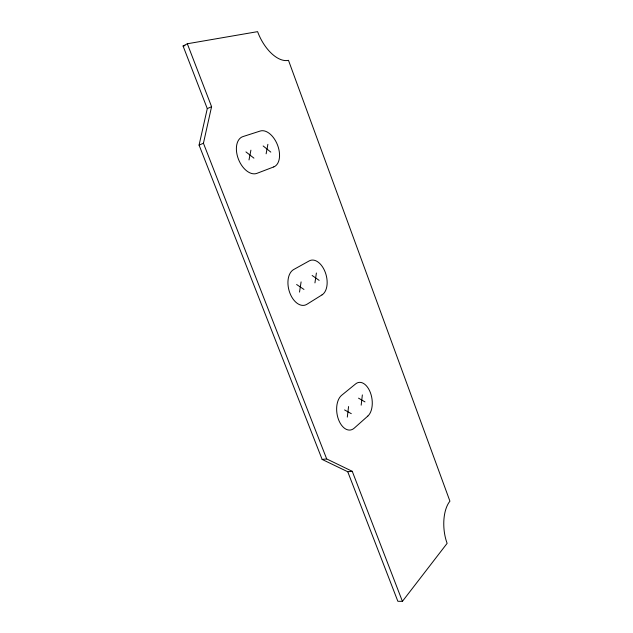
<?xml version="1.0" encoding="UTF-8"?>
<svg xmlns="http://www.w3.org/2000/svg" width="633" height="633" viewBox="0 0 633 633"><rect width="100%" height="100%" fill="white"/><g stroke="black" fill="none" stroke-linecap="round" stroke-linejoin="round"><path stroke-width="0.95" d="M361.174 405.175L362.353 394.921M347.303 417.1L348.577 406.536M314.941 282.896L316.389 273.013M299.52 292.09L301.094 281.907M266.129 153.795L267.878 144.332M249.006 159.927L250.905 150.187M352.257 471.316L326.683 458.933L203.438 143.256L211.58 106.661L187.321 43.764L183.072 46.003L207.284 108.615L199.078 145.099L322.142 459.431L347.746 471.743L352.257 471.316L402.414 601.35L397.856 601.287L347.746 471.743M402.414 601.35L447.12 543.351A30.392 15.2 85.2 0 1 449.928 501.186L288.482 60.333A34.546 18.492 65.6 0 1 257.591 31.65L187.321 43.764M207.284 108.615L211.58 106.661M199.078 145.099L203.438 143.256M183.072 46.003L184.994 45.671M322.142 459.431L326.683 458.933M344.558 409.923L351.291 413.665M358.523 398.149L364.98 401.908M296.624 284.51L303.959 289.447M312.14 275.482L319.167 280.379M245.944 151.904L253.936 158.155M263.162 145.962L270.813 152.11M367.82 416.079L354.195 428.185A18.341 10.935 81.7 0 1 338.568 419.703A18.341 10.935 81.7 0 1 341.646 395.293L355.667 383.883A17.89 10.437 81.1 0 1 370.384 392.626A17.89 10.437 81.1 0 1 367.82 416.079M322.055 294.859L306.918 304.291A18.768 11.608 75.3 0 1 289.882 293.047A18.768 11.608 75.3 0 1 293.657 269.547L309.236 260.899A18.317 11.046 75.1 0 1 325.235 272.23A18.317 11.046 75.1 0 1 322.055 294.859M273.749 166.922L256.943 173.347A19.678 12.043 68.2 0 1 238.372 159.033A19.678 12.043 68.2 0 1 242.922 136.593L260.203 131.039A19.18 11.449 68.6 0 1 277.61 145.242A19.18 11.449 68.6 0 1 273.749 166.922"/></g></svg>
